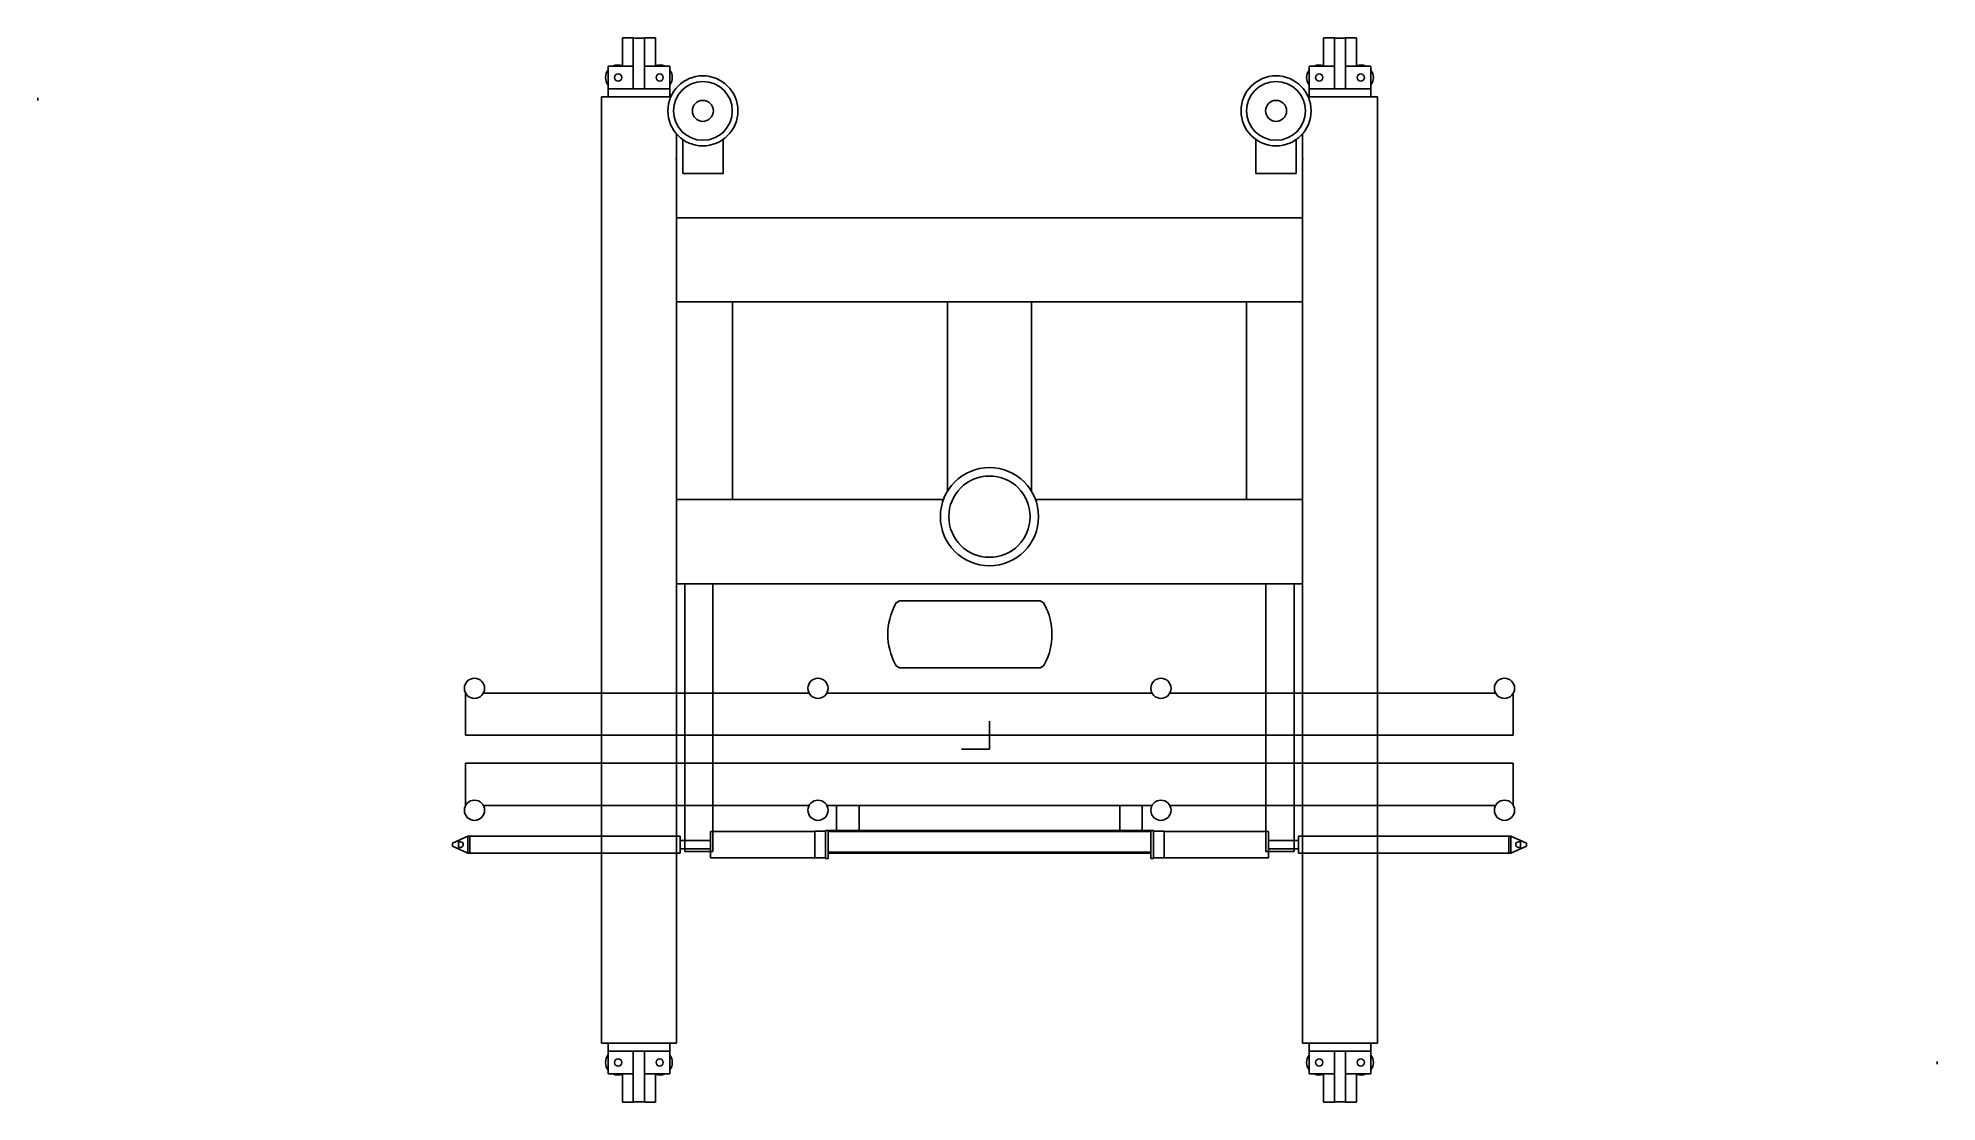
# Model space of a CAD drawing. Extents: x -3393 to 3379, y -1258 to 2537.
import ezdxf

# ---------------------------------------------------------------- set-up
doc = ezdxf.new("R2010")
doc.units = 0
doc.linetypes.add('LTYPE_1', pattern=[66.875, 0, -66.875])
doc.layers.get('0').update_dxf_attribs({"linetype": 'CONTINUOUS'})
for name, color, linetype in [('LAYER_11', 5, 'CONTINUOUS'), ('LAYER_3', 12, 'LTYPE_1'), ('LAYER_6', 11, 'CONTINUOUS')]:
    doc.layers.add(name, color=color, linetype=linetype)

msp = doc.modelspace()

# ---------------------------------------------------------------- linework, layer by layer
for p, q in [((-3393, 2324.1), (-3393, 2314.1)), ((3379, -1113), (3379, -1123))]:
    msp.add_line(p, q)
at = {"layer": 'LAYER_11', "linetype": 'CONTINUOUS'}
for p, q in [((-1868, 200), (-1868, 50)), ((1868, 200), (1868, 50)), ((0, 0), (0, 100)), ((1868, 50), (-1868, 50)), ((0, 0), (-100, 0)), ((-1868, -200), (-1868, -50)), ((1868, -50), (-1868, -50)), ((1868, -200), (1868, -50)), ((-1102.5, -325), (-995, -325)), ((-995, -293), (-995, -387.5)), ((-623, -293), (-995, -293)), ((-623, -292.5), (-585, -292.5)), ((-623, -292.5), (-623, -340)), ((623, -292.5), (585, -292.5)), ((623, -292.5), (623, -340)), ((623, -293), (995, -293)), ((995, -293), (995, -387.5)), ((1102.5, -325), (995, -325)), ((-1102.5, -355), (-995, -355)), ((-623, -387), (-995, -387)), ((-623, -387.5), (-623, -340)), ((-623, -387.5), (-585, -387.5)), ((623, -387.5), (585, -387.5)), ((623, -387.5), (623, -340)), ((623, -387), (995, -387)), ((1102.5, -355), (995, -355))]:
    msp.add_line(p, q, dxfattribs=at)
at = {"layer": 'LAYER_11', "color": 12, "linetype": 'CONTINUOUS'}
for p, q in [((-1914.5, -334.5), (-1859.6, -310)), ((-1914.5, -334.5), (-1914.5, -345.5)), ((-1893.2, -330), (-1893.2, -350)), ((-1886.5, -330), (-1893.2, -330)), ((-1859.6, -370), (-1859.6, -310)), ((-1102.5, -310), (-1859.6, -310)), ((-1852.5, -370), (-1852.5, -310)), ((-1102.5, -310), (-1102.5, -370)), ((1102.5, -310), (1102.5, -370)), ((1102.5, -310), (1859.6, -310)), ((1852.5, -370), (1852.5, -310)), ((1914.5, -334.5), (1859.6, -310)), ((1859.6, -370), (1859.6, -310)), ((1886.5, -330), (1893.2, -330)), ((1893.2, -330), (1893.2, -350)), ((1914.5, -334.5), (1914.5, -345.5)), ((-1914.5, -345.5), (-1859.6, -370)), ((-1886.5, -350), (-1893.2, -350)), ((-1102.5, -370), (-1859.6, -370)), ((1102.5, -370), (1859.6, -370)), ((1914.5, -345.5), (1859.6, -370)), ((1886.5, -350), (1893.2, -350))]:
    msp.add_line(p, q, dxfattribs=at)
at = {"layer": 'LAYER_11', "linetype": 'CONTINUOUS'}
for centre in [(-1836.5, 217.5), (-611.5, 217.5), (611.5, 217.5), (1836.5, 217.5), (-1836.5, -217.5), (-611.5, -217.5), (611.5, -217.5), (1836.5, -217.5)]:
    msp.add_circle(centre, 36, dxfattribs=at)
at = {"layer": 'LAYER_11', "color": 12, "linetype": 'CONTINUOUS'}
for centre, start, end in [((-1886.5, -340), 270, 90), ((1886.5, -340), 90, 270)]:
    msp.add_arc(centre, 10, start, end, dxfattribs=at)
at = {"layer": 'LAYER_3', "color": 10, "linetype": 'CONTINUOUS'}
for p, q in [((-1309, 2537), (-1309, 2437)), ((-1309, 2537), (-1270, 2537)), ((-1270, 2537), (-1270, 2437)), ((-1230, 2537), (-1230, 2437)), ((-1191, 2537), (-1230, 2537)), ((-1191, 2537), (-1191, 2437)), ((1191, 2537), (1191, 2437)), ((1191, 2537), (1230, 2537)), ((1230, 2537), (1230, 2437)), ((1270, 2537), (1270, 2437)), ((1309, 2537), (1270, 2537)), ((1309, 2537), (1309, 2437)), ((-1309, 2437), (-1270, 2437)), ((-1191, 2437), (-1230, 2437)), ((1191, 2437), (1230, 2437)), ((1309, 2437), (1270, 2437)), ((-1119, 2107.1), (-1116, 2104.1)), ((1119, 2107.1), (1116, 2104.1)), ((-1309, -1258), (-1309, -1158)), ((-1309, -1158), (-1270, -1158)), ((-1270, -1258), (-1270, -1158)), ((-1230, -1258), (-1230, -1158)), ((-1191, -1158), (-1230, -1158)), ((-1191, -1258), (-1191, -1158)), ((1191, -1258), (1191, -1158)), ((1191, -1158), (1230, -1158)), ((1230, -1258), (1230, -1158)), ((1270, -1258), (1270, -1158)), ((1309, -1158), (1270, -1158)), ((1309, -1258), (1309, -1158)), ((-1309, -1258), (-1270, -1258)), ((-1191, -1258), (-1230, -1258)), ((1191, -1258), (1230, -1258)), ((1309, -1258), (1270, -1258))]:
    msp.add_line(p, q, dxfattribs=at)
at = {"layer": 'LAYER_3', "color": 16, "linetype": 'CONTINUOUS'}
for p, q in [((-1270, 2536), (-1270, 2356)), ((-1270, 2536), (-1230, 2536)), ((-1230, 2536), (-1230, 2356)), ((1230, 2536), (1230, 2356)), ((1270, 2536), (1230, 2536)), ((1270, 2536), (1270, 2356)), ((-1360, 2327), (-1360, 2437)), ((-1360, 2437), (-1270, 2437)), ((-1230, 2437), (-1140, 2437)), ((-1140, 2327), (-1140, 2437)), ((1140, 2327), (1140, 2437)), ((1230, 2437), (1140, 2437)), ((1360, 2437), (1270, 2437)), ((1360, 2327), (1360, 2437)), ((-1360, 2356), (-1140, 2356)), ((1360, 2356), (1140, 2356)), ((-1360, -1048), (-1360, -1158)), ((-1360, -1077), (-1140, -1077)), ((-1270, -1257), (-1270, -1077)), ((-1230, -1257), (-1230, -1077)), ((-1140, -1048), (-1140, -1158)), ((1140, -1048), (1140, -1158)), ((1360, -1077), (1140, -1077)), ((1230, -1257), (1230, -1077)), ((1270, -1257), (1270, -1077)), ((1360, -1048), (1360, -1158)), ((-1360, -1158), (-1270, -1158)), ((-1230, -1158), (-1140, -1158)), ((1230, -1158), (1140, -1158)), ((1360, -1158), (1270, -1158)), ((-1270, -1257), (-1230, -1257)), ((1270, -1257), (1230, -1257))]:
    msp.add_line(p, q, dxfattribs=at)
at = {"layer": 'LAYER_3', "color": 7, "linetype": 'CONTINUOUS'}
for p, q in [((-1384, 2327), (-1136.8, 2327.1)), ((-1136.8, 2327.1), (-1136.6, 2327.1)), ((1136.8, 2327.1), (1136.6, 2327.1)), ((1384, 2327), (1136.8, 2327.1)), ((-1116, 2194.7), (-1116, -1048)), ((1116, 2194.7), (1116, -1048)), ((-1384, -1048), (-1116, -1048)), ((1384, -1048), (1116, -1048))]:
    msp.add_line(p, q, dxfattribs=at)
at = {"layer": 'LAYER_3', "linetype": 'CONTINUOUS'}
for p, q in [((-1384, -1048), (-1384, 2327)), ((1384, -1048), (1384, 2327)), ((1116, 1895.5), (-1116, 1895.5)), ((-1116, 1595.5), (1116, 1595.5)), ((-916, 1595.5), (-916, 890.5)), ((-150, 1595.5), (-150, 919.8)), ((150, 1595.5), (150, 919.8)), ((916, 1595.5), (916, 890.5)), ((-1116, 890.5), (-164.1, 890.5)), ((164.1, 890.5), (1116, 890.5)), ((-1116, 590.5), (1116, 590.5)), ((-1086, -365), (-1086, 590.5)), ((-986, -365), (-986, 590.5)), ((986, -365), (986, 590.5)), ((1086, -365), (1086, 590.5)), ((-1086, -365), (-986, -365)), ((1086, -365), (986, -365))]:
    msp.add_line(p, q, dxfattribs=at)
at = {"layer": 'LAYER_3', "color": 131, "linetype": 'CONTINUOUS'}
for p, q in [((-1094, 2174.9), (-1094, 2054.1)), ((-950, 2174.9), (-950, 2054.1)), ((950, 2174.9), (950, 2054.1)), ((1094, 2174.9), (1094, 2054.1)), ((-950, 2054.1), (-1094, 2054.1)), ((950, 2054.1), (1094, 2054.1))]:
    msp.add_line(p, q, dxfattribs=at)
at = {"layer": 'LAYER_3', "color": 12, "linetype": 'CONTINUOUS'}
for p, q in [((-314, 530), (174.3, 530)), ((-314, 290), (174.3, 290))]:
    msp.add_line(p, q, dxfattribs=at)
at = {"layer": 'LAYER_3', "color": 6, "linetype": 'CONTINUOUS'}
for centre in [(-1324, 2396), (-1176, 2396), (1176, 2396), (1324, 2396), (-1324, -1117), (-1176, -1117), (1176, -1117), (1324, -1117)]:
    msp.add_circle(centre, 12.8, dxfattribs=at)
at = {"layer": 'LAYER_3', "linetype": 'CONTINUOUS'}
for centre, radius in [((-1022, 2277.1), 125), ((-1022, 2277.1), 105), ((1022, 2277.1), 125), ((1022, 2277.1), 105), ((0, 829.7), 175), ((0, 829.7), 145)]:
    msp.add_circle(centre, radius, dxfattribs=at)
at = {"layer": 'LAYER_3', "color": 131, "linetype": 'CONTINUOUS'}
for centre in [(-1022, 2277.1), (-1022, 2277.1), (-1022, 2277.1), (-1022, 2277.1), (-1022, 2277.1), (-1022, 2277.1), (1022, 2277.1), (1022, 2277.1), (1022, 2277.1), (1022, 2277.1), (1022, 2277.1), (1022, 2277.1)]:
    msp.add_circle(centre, 37.5, dxfattribs=at)
at = {"layer": 'LAYER_3', "color": 6, "linetype": 'CONTINUOUS'}
for centre, start, end in [((-1324, 2396), 70.53569, 114.34065), ((-1176, 2396), 65.65935, 109.46842), ((1176, 2396), 70.53158, 114.34065), ((1324, 2396), 65.65935, 109.46431), ((-1324, 2396), 143.12895, 216.87105), ((-1176, 2396), 323.13334, 36.86666), ((1176, 2396), 143.13334, 216.86666), ((1324, 2396), 323.12895, 36.87105), ((-1166.5, 2396), 306.0782, 306.0806), ((1166.5, 2396), 233.9194, 233.9218), ((-1166.5, -1117), 53.9194, 53.9218), ((1166.5, -1117), 126.0782, 126.0806), ((-1324, -1117), 143.12895, 216.87105), ((-1176, -1117), 323.13334, 36.86666), ((1176, -1117), 143.13334, 216.86666), ((1324, -1117), 323.12895, 36.87105), ((-1324, -1117), 245.65935, 289.46431), ((-1176, -1117), 250.53158, 294.34065), ((1176, -1117), 245.65935, 289.46842), ((1324, -1117), 250.53569, 294.34065)]:
    msp.add_arc(centre, 45, start, end, dxfattribs=at)
at = {"layer": 'LAYER_3', "color": 12, "linetype": 'CONTINUOUS'}
for centre, radius, start, end in [((-132.6, 410), 229.7, 152.34747, 207.65253), ((-314, 505), 25, 90, 152.34747), ((174.3, 505), 25, 27.65253, 90), ((-7, 410), 229.7, 332.34747, 27.65253), ((-314, 315), 25, 207.65253, 270), ((174.3, 315), 25, 270, 332.34747)]:
    msp.add_arc(centre, radius, start, end, dxfattribs=at)
at = {"layer": 'LAYER_6', "linetype": 'CONTINUOUS'}
for p, q in [((-1805, 235), (-1805, 235)), ((1805, 235), (1805, 235)), ((-643, 200), (-1805, 200)), ((580, 200), (-580, 200)), ((643, 200), (1805, 200)), ((-643, -200), (-1805, -200)), ((580, -200), (-580, -200)), ((-545, -290), (-545, -200)), ((-465, -290), (-465, -200)), ((465, -290), (465, -200)), ((545, -290), (545, -200)), ((643, -200), (1805, -200)), ((-1805, -235), (-1805, -235)), ((1805, -235), (1805, -235)), ((-585, -390), (-585, -290)), ((-575, -290), (-585, -290)), ((-575, -290), (0, -290)), ((-575, -390), (-575, -290)), ((0, -293), (-575, -293)), ((575, -290), (0, -290)), ((0, -293), (575, -293)), ((575, -290), (585, -290)), ((575, -390), (575, -290)), ((585, -390), (585, -290)), ((-585, -390), (-575, -390)), ((0, -367), (-575, -367)), ((-575, -370), (0, -370)), ((0, -367), (575, -367)), ((575, -370), (0, -370)), ((585, -390), (575, -390))]:
    msp.add_line(p, q, dxfattribs=at)

doc.saveas('drawing.dxf')
